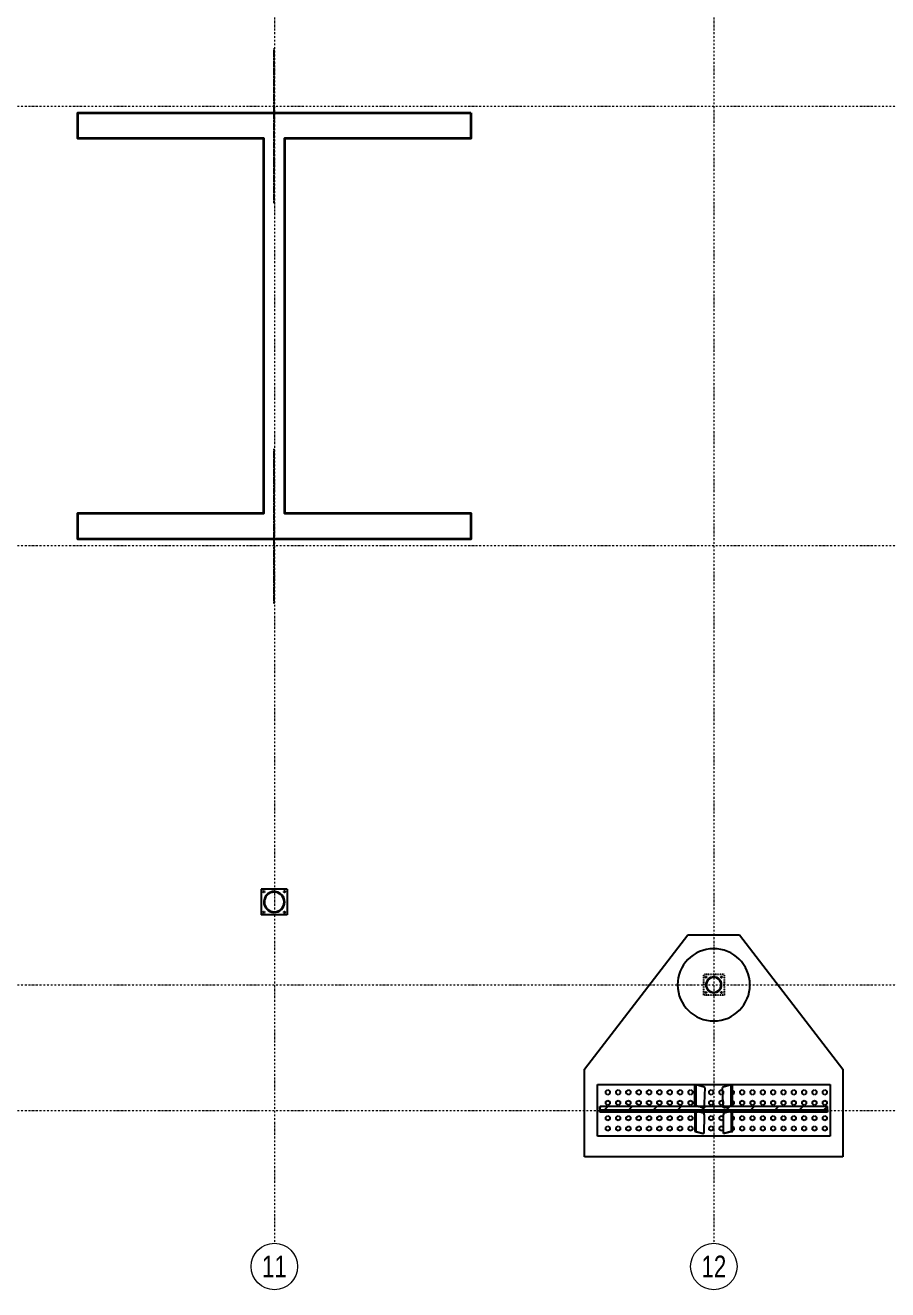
# Model space of a CAD drawing. Header units: millimetres. Extents: x 1541 to 289025, y -12015 to 47026.
# Drawn here: x 33724 to 34933, y -11969 to -10196 of the extents above; entities that cross this region are included whole.
import ezdxf
from ezdxf.enums import TextEntityAlignment as Align

# ---------------------------------------------------------------- set-up
doc = ezdxf.new("R2010")
doc.units = ezdxf.units.MM
doc.header["$LTSCALE"] = 0.1
for name, pattern in [('DASHDOTX2', [50.8, 25.4, -12.7, 0, -12.7]), ('DXK_LINE_DOT2', [3.9198, 1.9599, -1.9599]), ('DXK_LINE_DOT3', [5.9187, 2.979, -0.9799, 0.9799, -0.9799]), ('Grid Line', [3.33375, 1.905, -0.47625, 0.47625, -0.47625])]:
    doc.linetypes.add(name, pattern=pattern)
doc.layers.get('0').update_dxf_attribs({"color": 255})
for name, color, linetype, lineweight in [('E_EJES', 8, 'Continuous', 9), ('E_EJES-1', 8, 'Grid Line', 9), ('E_MUROS-1', 2, 'Continuous', 35)]:
    doc.layers.add(name, color=color, linetype=linetype, lineweight=lineweight)
doc.styles.add('Swis721 LtCn BT_1', font='swisscl.ttf', dxfattribs={"height": 0.42})

msp = doc.modelspace()

# ---------------------------------------------------------------- hatches: boundary and pattern name
at = {"linetype": 'Continuous'}
h = msp.add_hatch(color=96, dxfattribs=at)
h.paths.add_polyline_path([(34087.7, -11425.1), (34087.5, -11422.6), (34086.8, -11420.1), (34085.7, -11417.8), (34084.3, -11415.7), (34082.5, -11413.8), (34080.4, -11412.4), (34078, -11411.3), (34075.6, -11410.6), (34073, -11410.4), (34070.4, -11410.6), (34068, -11411.3), (34065.6, -11412.4), (34063.5, -11413.8), (34061.7, -11415.7), (34060.3, -11417.8), (34059.2, -11420.1), (34058.5, -11422.6), (34058.3, -11425.1), (34058.5, -11427.7), (34059.2, -11430.2), (34060.3, -11432.5), (34061.7, -11434.6), (34063.5, -11436.4), (34065.6, -11437.9), (34068, -11438.9), (34070.4, -11439.6), (34073, -11439.8), (34075.6, -11439.6), (34078, -11438.9), (34080.4, -11437.9), (34082.5, -11436.4), (34084.3, -11434.6), (34085.7, -11432.5), (34086.8, -11430.2), (34087.5, -11427.7)])
h.paths.add_polyline_path([(34086, -11429.9), (34085, -11432), (34083.6, -11434), (34081.9, -11435.7), (34079.9, -11437.1), (34077.7, -11438.1), (34075.4, -11438.8), (34073, -11439), (34070.6, -11438.8), (34068.3, -11438.1), (34066.1, -11437.1), (34064.1, -11435.7), (34062.4, -11434), (34061, -11432), (34060, -11429.9), (34059.4, -11427.5), (34059.2, -11425.1), (34059.4, -11422.7), (34060, -11420.4), (34061, -11418.2), (34062.4, -11416.2), (34064.1, -11414.5), (34066.1, -11413.1), (34068.3, -11412.1), (34070.6, -11411.5), (34073, -11411.3), (34075.4, -11411.5), (34077.7, -11412.1), (34079.9, -11413.1), (34081.9, -11414.5), (34083.6, -11416.2), (34085, -11418.2), (34086, -11420.4), (34086.6, -11422.7), (34086.8, -11425.1), (34086.6, -11427.5)])
h = msp.add_hatch(dxfattribs=at)
h.set_pattern_fill('', scale=7.611392, style=0, pattern_type=0)
h.set_pattern_definition([(45, (34699.998, -11539.187), (-17.088, 17.088), [])])
h.paths.add_polyline_path([(34700.2, -11541.3), (34700, -11539.2), (34699.4, -11537.1), (34698.3, -11535.2), (34697, -11533.5), (34695.3, -11532.2), (34693.4, -11531.1), (34691.3, -11530.5), (34689.2, -11530.3), (34687, -11530.5), (34684.9, -11531.1), (34683, -11532.2), (34681.3, -11533.5), (34680, -11535.2), (34678.9, -11537.1), (34678.3, -11539.2), (34678.1, -11541.3), (34678.3, -11543.5), (34678.9, -11545.6), (34680, -11547.5), (34681.3, -11549.2), (34683, -11550.5), (34684.9, -11551.6), (34687, -11552.2), (34689.2, -11552.4), (34691.3, -11552.2), (34693.4, -11551.6), (34695.3, -11550.5), (34697, -11549.2), (34698.3, -11547.5), (34699.4, -11545.6), (34700, -11543.5)])
h.paths.add_polyline_path([(34698.7, -11545.3), (34697.7, -11547.1), (34696.5, -11548.6), (34694.9, -11549.9), (34693.1, -11550.9), (34691.2, -11551.5), (34689.2, -11551.7), (34687.1, -11551.5), (34685.2, -11550.9), (34683.4, -11549.9), (34681.9, -11548.6), (34680.6, -11547.1), (34679.6, -11545.3), (34679, -11543.4), (34678.8, -11541.3), (34679, -11539.3), (34679.6, -11537.4), (34680.6, -11535.6), (34681.9, -11534), (34683.4, -11532.8), (34685.2, -11531.8), (34687.1, -11531.2), (34689.2, -11531), (34691.2, -11531.2), (34693.1, -11531.8), (34694.9, -11532.8), (34696.5, -11534), (34697.7, -11535.6), (34698.7, -11537.4), (34699.3, -11539.3), (34699.5, -11541.3), (34699.3, -11543.4)])
h = msp.add_hatch(dxfattribs=at)
h.set_pattern_fill('', scale=7.611392, style=0, pattern_type=0)
h.set_pattern_definition([(45, (34848.464, -11712.02), (-17.088, 17.088), [])])
h.paths.add_polyline_path([(34848.6, -11715.9), (34848.5, -11712), (34529.8, -11712), (34529.7, -11715.9), (34529.7, -11716.7), (34848.6, -11716.7)])

# ---------------------------------------------------------------- linework, layer by layer
at = {"color": 7, "linetype": 'DXK_LINE_DOT3'}
for p, q in [((34073, -10444.9), (34073, -10227.5)), ((34073, -11006.7), (34073, -10789.3))]:
    msp.add_line(p, q, dxfattribs=at)
at = {"color": 2, "linetype": 'Continuous'}
for p, q in [((34091.1, -11407), (34054.9, -11407)), ((34054.9, -11407), (34054.9, -11443.2)), ((34091.1, -11407), (34091.1, -11443.2)), ((34091.1, -11443.2), (34054.9, -11443.2)), ((34507.9, -11659.5), (34652.9, -11471.2)), ((34652.9, -11471.2), (34725.4, -11471.2)), ((34725.4, -11471.2), (34870.4, -11659.5)), ((34507.9, -11782.7), (34507.9, -11659.5)), ((34870.4, -11659.5), (34870.4, -11782.7)), ((34526.1, -11753.7), (34526.1, -11681.2)), ((34526.1, -11681.2), (34852.3, -11681.2)), ((34662.9, -11710.8), (34662.9, -11681.6)), ((34662.9, -11681.6), (34664.8, -11681.7)), ((34675.8, -11685), (34664.8, -11681.7)), ((34664.8, -11710.8), (34664.8, -11681.7)), ((34676.8, -11685.3), (34675.8, -11685)), ((34676.8, -11685.3), (34675.8, -11707.8)), ((34702.5, -11685), (34701.5, -11685.3)), ((34702.5, -11707.8), (34701.5, -11685.3)), ((34713.5, -11681.7), (34702.5, -11685)), ((34713.5, -11681.7), (34715.4, -11681.6)), ((34713.5, -11710.8), (34713.5, -11681.7)), ((34715.4, -11710.8), (34715.4, -11681.6)), ((34852.3, -11681.2), (34852.3, -11753.7)), ((34529.7, -11715.9), (34529.7, -11712)), ((34529.7, -11712), (34529.8, -11712)), ((34529.8, -11712), (34529.7, -11715.9)), ((34529.7, -11715.9), (34529.7, -11716.7)), ((34529.7, -11719.8), (34529.7, -11716.7)), ((34529.7, -11716.7), (34848.6, -11716.7)), ((34662.9, -11719.8), (34529.7, -11719.8)), ((34848.5, -11712), (34529.8, -11712)), ((34667.2, -11712), (34662.9, -11710.8)), ((34662.9, -11710.8), (34664.8, -11710.8)), ((34664.8, -11717.9), (34662.9, -11717.8)), ((34662.9, -11717.8), (34662.9, -11746.8)), ((34668.9, -11712), (34664.8, -11710.8)), ((34664.8, -11717.9), (34674.7, -11720.8)), ((34664.8, -11746.9), (34664.8, -11717.9)), ((34706.9, -11719.8), (34671.4, -11719.8)), ((34674.7, -11720.8), (34675.6, -11723.9)), ((34675.6, -11712), (34675.5, -11714)), ((34675.8, -11707.8), (34675.6, -11712)), ((34702.7, -11712), (34702.5, -11707.8)), ((34702.8, -11714), (34702.7, -11712)), ((34702.7, -11723.9), (34703.6, -11720.8)), ((34703.6, -11720.8), (34713.5, -11717.9)), ((34713.5, -11710.8), (34709.4, -11712)), ((34715.4, -11710.8), (34711.2, -11712)), ((34713.5, -11710.8), (34715.4, -11710.8)), ((34715.4, -11717.8), (34713.5, -11717.9)), ((34713.5, -11717.9), (34713.5, -11746.9)), ((34715.4, -11746.8), (34715.4, -11717.8)), ((34848.6, -11719.8), (34715.4, -11719.8)), ((34848.6, -11712), (34848.5, -11712)), ((34848.6, -11715.9), (34848.5, -11712)), ((34848.6, -11715.9), (34848.6, -11712)), ((34848.6, -11716.7), (34848.6, -11715.9)), ((34848.6, -11716.7), (34848.6, -11719.8)), ((34675.6, -11723.9), (34675.5, -11750)), ((34702.8, -11750), (34702.7, -11723.9)), ((34852.3, -11753.7), (34526.1, -11753.7)), ((34662.9, -11746.8), (34673.8, -11750)), ((34662.9, -11746.8), (34664.8, -11746.9)), ((34664.8, -11746.9), (34675.5, -11750)), ((34675.5, -11750), (34673.8, -11750)), ((34713.5, -11746.9), (34702.8, -11750)), ((34704.5, -11750), (34702.8, -11750)), ((34715.4, -11746.8), (34704.5, -11750)), ((34713.5, -11746.9), (34715.4, -11746.8)), ((34870.4, -11782.7), (34507.9, -11782.7))]:
    msp.add_line(p, q, dxfattribs=at)
at = {"color": 7, "linetype": 'Continuous'}
for p, q in [((34057.4, -11410.6), (34057.9, -11409.6)), ((34057.9, -11411.6), (34057.4, -11410.6)), ((34057.9, -11409.6), (34059.1, -11409.6)), ((34059.1, -11411.6), (34057.9, -11411.6)), ((34059.1, -11409.6), (34059.6, -11410.6)), ((34059.6, -11410.6), (34059.1, -11411.6)), ((34086.4, -11410.6), (34086.9, -11409.6)), ((34086.9, -11411.6), (34086.4, -11410.6)), ((34086.9, -11409.6), (34088.1, -11409.6)), ((34088.1, -11411.6), (34086.9, -11411.6)), ((34088.1, -11409.6), (34088.6, -11410.6)), ((34088.6, -11410.6), (34088.1, -11411.6)), ((34057.4, -11439.6), (34057.9, -11438.6)), ((34057.9, -11440.6), (34057.4, -11439.6)), ((34057.9, -11438.6), (34059.1, -11438.6)), ((34059.1, -11440.6), (34057.9, -11440.6)), ((34059.1, -11438.6), (34059.6, -11439.6)), ((34059.6, -11439.6), (34059.1, -11440.6)), ((34086.4, -11439.6), (34086.9, -11438.6)), ((34086.9, -11440.6), (34086.4, -11439.6)), ((34086.9, -11438.6), (34088.1, -11438.6)), ((34088.1, -11440.6), (34086.9, -11440.6)), ((34088.1, -11438.6), (34088.6, -11439.6)), ((34088.6, -11439.6), (34088.1, -11440.6)), ((34677.2, -11530.5), (34677.7, -11529.5)), ((34677.7, -11531.4), (34677.2, -11530.5)), ((34677.7, -11529.5), (34678.8, -11529.5)), ((34678.8, -11531.4), (34677.7, -11531.4)), ((34678.8, -11529.5), (34679.4, -11530.5)), ((34679.4, -11530.5), (34678.8, -11531.4)), ((34698.9, -11530.5), (34699.5, -11529.5)), ((34699.5, -11531.4), (34698.9, -11530.5)), ((34699.5, -11529.5), (34700.6, -11529.5)), ((34700.6, -11531.4), (34699.5, -11531.4)), ((34700.6, -11529.5), (34701.2, -11530.5)), ((34701.2, -11530.5), (34700.6, -11531.4)), ((34677.2, -11552.2), (34677.7, -11551.2)), ((34677.7, -11553.2), (34677.2, -11552.2)), ((34677.7, -11551.2), (34678.8, -11551.2)), ((34678.8, -11553.2), (34677.7, -11553.2)), ((34678.8, -11551.2), (34679.4, -11552.2)), ((34679.4, -11552.2), (34678.8, -11553.2)), ((34698.9, -11552.2), (34699.5, -11551.2)), ((34699.5, -11553.2), (34698.9, -11552.2)), ((34699.5, -11551.2), (34700.6, -11551.2)), ((34700.6, -11553.2), (34699.5, -11553.2)), ((34700.6, -11551.2), (34701.2, -11552.2)), ((34701.2, -11552.2), (34700.6, -11553.2)), ((34537.7, -11690.4), (34540.6, -11688.8)), ((34537.7, -11693.8), (34537.7, -11690.4)), ((34540.6, -11695.5), (34537.7, -11693.8)), ((34537.7, -11704.9), (34540.6, -11703.3)), ((34540.6, -11688.8), (34543.5, -11690.4)), ((34543.5, -11693.8), (34540.6, -11695.5)), ((34540.6, -11703.3), (34543.5, -11704.9)), ((34543.5, -11690.4), (34543.5, -11693.8)), ((34552.2, -11690.4), (34555.1, -11688.8)), ((34552.2, -11693.8), (34552.2, -11690.4)), ((34555.1, -11695.5), (34552.2, -11693.8)), ((34552.2, -11704.9), (34555.1, -11703.3)), ((34555.1, -11688.8), (34558, -11690.4)), ((34558, -11693.8), (34555.1, -11695.5)), ((34555.1, -11703.3), (34558, -11704.9)), ((34558, -11690.4), (34558, -11693.8)), ((34566.6, -11690.4), (34569.5, -11688.8)), ((34566.6, -11693.8), (34566.6, -11690.4)), ((34569.5, -11695.5), (34566.6, -11693.8)), ((34566.6, -11704.9), (34569.5, -11703.3)), ((34569.5, -11688.8), (34572.4, -11690.4)), ((34572.4, -11693.8), (34569.5, -11695.5)), ((34569.5, -11703.3), (34572.4, -11704.9)), ((34572.4, -11690.4), (34572.4, -11693.8)), ((34581.1, -11690.4), (34584, -11688.8)), ((34581.1, -11693.8), (34581.1, -11690.4)), ((34584, -11695.5), (34581.1, -11693.8)), ((34581.1, -11704.9), (34584, -11703.3)), ((34584, -11688.8), (34586.9, -11690.4)), ((34586.9, -11693.8), (34584, -11695.5)), ((34584, -11703.3), (34586.9, -11704.9)), ((34586.9, -11690.4), (34586.9, -11693.8)), ((34595.6, -11690.4), (34598.5, -11688.8)), ((34595.6, -11693.8), (34595.6, -11690.4)), ((34598.5, -11695.5), (34595.6, -11693.8)), ((34595.6, -11704.9), (34598.5, -11703.3)), ((34598.5, -11688.8), (34601.4, -11690.4)), ((34601.4, -11693.8), (34598.5, -11695.5)), ((34598.5, -11703.3), (34601.4, -11704.9)), ((34601.4, -11690.4), (34601.4, -11693.8)), ((34610.1, -11690.4), (34613, -11688.8)), ((34610.1, -11693.8), (34610.1, -11690.4)), ((34613, -11695.5), (34610.1, -11693.8)), ((34610.1, -11704.9), (34613, -11703.3)), ((34613, -11688.8), (34615.9, -11690.4)), ((34615.9, -11693.8), (34613, -11695.5)), ((34613, -11703.3), (34615.9, -11704.9)), ((34615.9, -11690.4), (34615.9, -11693.8)), ((34624.6, -11690.4), (34627.5, -11688.8)), ((34624.6, -11693.8), (34624.6, -11690.4)), ((34627.5, -11695.5), (34624.6, -11693.8)), ((34624.6, -11704.9), (34627.5, -11703.3)), ((34627.5, -11688.8), (34630.4, -11690.4)), ((34630.4, -11693.8), (34627.5, -11695.5)), ((34627.5, -11703.3), (34630.4, -11704.9)), ((34630.4, -11690.4), (34630.4, -11693.8)), ((34639.1, -11690.4), (34642, -11688.8)), ((34639.1, -11693.8), (34639.1, -11690.4)), ((34642, -11695.5), (34639.1, -11693.8)), ((34639.1, -11704.9), (34642, -11703.3)), ((34642, -11688.8), (34644.9, -11690.4)), ((34644.9, -11693.8), (34642, -11695.5)), ((34642, -11703.3), (34644.9, -11704.9)), ((34644.9, -11690.4), (34644.9, -11693.8)), ((34653.6, -11690.4), (34656.5, -11688.8)), ((34653.6, -11693.8), (34653.6, -11690.4)), ((34656.5, -11695.5), (34653.6, -11693.8)), ((34653.6, -11704.9), (34656.5, -11703.3)), ((34656.5, -11688.8), (34659.4, -11690.4)), ((34659.4, -11693.8), (34656.5, -11695.5)), ((34656.5, -11703.3), (34659.4, -11704.9)), ((34659.4, -11690.4), (34659.4, -11693.8)), ((34682.6, -11690.4), (34685.5, -11688.8)), ((34682.6, -11693.8), (34682.6, -11690.4)), ((34685.5, -11695.5), (34682.6, -11693.8)), ((34682.6, -11704.9), (34685.5, -11703.3)), ((34685.5, -11688.8), (34688.4, -11690.4)), ((34688.4, -11693.8), (34685.5, -11695.5)), ((34685.5, -11703.3), (34688.4, -11704.9)), ((34688.4, -11690.4), (34688.4, -11693.8)), ((34697.1, -11690.4), (34700, -11688.8)), ((34697.1, -11693.8), (34697.1, -11690.4)), ((34700, -11695.5), (34697.1, -11693.8)), ((34697.1, -11704.9), (34700, -11703.3)), ((34702.9, -11690.4), (34700, -11688.8)), ((34702.9, -11693.8), (34700, -11695.5)), ((34702.9, -11704.9), (34700, -11703.3)), ((34702.9, -11693.8), (34702.9, -11690.4)), ((34715.4, -11689.3), (34717.4, -11690.4)), ((34717.4, -11693.8), (34715.4, -11695)), ((34715.4, -11703.8), (34717.4, -11704.9)), ((34717.4, -11690.4), (34717.4, -11693.8)), ((34726.1, -11690.4), (34729, -11688.8)), ((34726.1, -11693.8), (34726.1, -11690.4)), ((34729, -11695.5), (34726.1, -11693.8)), ((34726.1, -11704.9), (34729, -11703.3)), ((34729, -11688.8), (34731.9, -11690.4)), ((34731.9, -11693.8), (34729, -11695.5)), ((34729, -11703.3), (34731.9, -11704.9)), ((34731.9, -11690.4), (34731.9, -11693.8)), ((34740.6, -11690.4), (34743.5, -11688.8)), ((34740.6, -11693.8), (34740.6, -11690.4)), ((34743.5, -11695.5), (34740.6, -11693.8)), ((34740.6, -11704.9), (34743.5, -11703.3)), ((34743.5, -11688.8), (34746.4, -11690.4)), ((34746.4, -11693.8), (34743.5, -11695.5)), ((34743.5, -11703.3), (34746.4, -11704.9)), ((34746.4, -11690.4), (34746.4, -11693.8)), ((34755.1, -11690.4), (34758, -11688.8)), ((34755.1, -11693.8), (34755.1, -11690.4)), ((34758, -11695.5), (34755.1, -11693.8)), ((34755.1, -11704.9), (34758, -11703.3)), ((34758, -11688.8), (34760.9, -11690.4)), ((34760.9, -11693.8), (34758, -11695.5)), ((34758, -11703.3), (34760.9, -11704.9)), ((34760.9, -11690.4), (34760.9, -11693.8)), ((34769.6, -11690.4), (34772.5, -11688.8)), ((34769.6, -11693.8), (34769.6, -11690.4)), ((34772.5, -11695.5), (34769.6, -11693.8)), ((34769.6, -11704.9), (34772.5, -11703.3)), ((34772.5, -11688.8), (34775.4, -11690.4)), ((34775.4, -11693.8), (34772.5, -11695.5)), ((34772.5, -11703.3), (34775.4, -11704.9)), ((34775.4, -11690.4), (34775.4, -11693.8)), ((34784.1, -11690.4), (34787, -11688.8)), ((34784.1, -11693.8), (34784.1, -11690.4)), ((34787, -11695.5), (34784.1, -11693.8)), ((34784.1, -11704.9), (34787, -11703.3)), ((34787, -11688.8), (34789.9, -11690.4)), ((34789.9, -11693.8), (34787, -11695.5)), ((34787, -11703.3), (34789.9, -11704.9)), ((34789.9, -11690.4), (34789.9, -11693.8)), ((34798.6, -11690.4), (34801.5, -11688.8)), ((34798.6, -11693.8), (34798.6, -11690.4)), ((34801.5, -11695.5), (34798.6, -11693.8)), ((34798.6, -11704.9), (34801.5, -11703.3)), ((34801.5, -11688.8), (34804.4, -11690.4)), ((34804.4, -11693.8), (34801.5, -11695.5)), ((34801.5, -11703.3), (34804.4, -11704.9)), ((34804.4, -11690.4), (34804.4, -11693.8)), ((34813.1, -11690.4), (34816, -11688.8)), ((34813.1, -11693.8), (34813.1, -11690.4)), ((34816, -11695.5), (34813.1, -11693.8)), ((34813.1, -11704.9), (34816, -11703.3)), ((34816, -11688.8), (34818.9, -11690.4)), ((34818.9, -11693.8), (34816, -11695.5)), ((34816, -11703.3), (34818.9, -11704.9)), ((34818.9, -11690.4), (34818.9, -11693.8)), ((34827.6, -11690.4), (34830.5, -11688.8)), ((34827.6, -11693.8), (34827.6, -11690.4)), ((34830.5, -11695.5), (34827.6, -11693.8)), ((34827.6, -11704.9), (34830.5, -11703.3)), ((34830.5, -11688.8), (34833.4, -11690.4)), ((34833.4, -11693.8), (34830.5, -11695.5)), ((34830.5, -11703.3), (34833.4, -11704.9)), ((34833.4, -11690.4), (34833.4, -11693.8)), ((34842.1, -11690.4), (34845, -11688.8)), ((34842.1, -11693.8), (34842.1, -11690.4)), ((34845, -11695.5), (34842.1, -11693.8)), ((34842.1, -11704.9), (34845, -11703.3)), ((34845, -11688.8), (34847.9, -11690.4)), ((34847.9, -11693.8), (34845, -11695.5)), ((34845, -11703.3), (34847.9, -11704.9)), ((34847.9, -11690.4), (34847.9, -11693.8)), ((34537.7, -11708.3), (34537.7, -11704.9)), ((34540.6, -11710), (34537.7, -11708.3)), ((34543.5, -11708.3), (34540.6, -11710)), ((34543.5, -11704.9), (34543.5, -11708.3)), ((34552.2, -11708.3), (34552.2, -11704.9)), ((34555.1, -11710), (34552.2, -11708.3)), ((34558, -11708.3), (34555.1, -11710)), ((34558, -11704.9), (34558, -11708.3)), ((34566.6, -11708.3), (34566.6, -11704.9)), ((34569.5, -11710), (34566.6, -11708.3)), ((34572.4, -11708.3), (34569.5, -11710)), ((34572.4, -11704.9), (34572.4, -11708.3)), ((34581.1, -11708.3), (34581.1, -11704.9)), ((34584, -11710), (34581.1, -11708.3)), ((34586.9, -11708.3), (34584, -11710)), ((34586.9, -11704.9), (34586.9, -11708.3)), ((34595.6, -11708.3), (34595.6, -11704.9)), ((34598.5, -11710), (34595.6, -11708.3)), ((34601.4, -11708.3), (34598.5, -11710)), ((34601.4, -11704.9), (34601.4, -11708.3)), ((34610.1, -11708.3), (34610.1, -11704.9)), ((34613, -11710), (34610.1, -11708.3)), ((34615.9, -11708.3), (34613, -11710)), ((34615.9, -11704.9), (34615.9, -11708.3)), ((34624.6, -11708.3), (34624.6, -11704.9)), ((34627.5, -11710), (34624.6, -11708.3)), ((34630.4, -11708.3), (34627.5, -11710)), ((34630.4, -11704.9), (34630.4, -11708.3)), ((34639.1, -11708.3), (34639.1, -11704.9)), ((34642, -11710), (34639.1, -11708.3)), ((34644.9, -11708.3), (34642, -11710)), ((34644.9, -11704.9), (34644.9, -11708.3)), ((34653.6, -11708.3), (34653.6, -11704.9)), ((34656.5, -11710), (34653.6, -11708.3)), ((34659.4, -11708.3), (34656.5, -11710)), ((34659.4, -11704.9), (34659.4, -11708.3)), ((34682.6, -11708.3), (34682.6, -11704.9)), ((34685.5, -11710), (34682.6, -11708.3)), ((34688.4, -11708.3), (34685.5, -11710)), ((34688.4, -11704.9), (34688.4, -11708.3)), ((34697.1, -11708.3), (34697.1, -11704.9)), ((34700, -11710), (34697.1, -11708.3)), ((34702.9, -11708.3), (34700, -11710)), ((34702.9, -11708.3), (34702.9, -11704.9)), ((34717.4, -11708.3), (34715.4, -11709.5)), ((34717.4, -11704.9), (34717.4, -11708.3)), ((34726.1, -11708.3), (34726.1, -11704.9)), ((34729, -11710), (34726.1, -11708.3)), ((34731.9, -11708.3), (34729, -11710)), ((34731.9, -11704.9), (34731.9, -11708.3)), ((34740.6, -11708.3), (34740.6, -11704.9)), ((34743.5, -11710), (34740.6, -11708.3)), ((34746.4, -11708.3), (34743.5, -11710)), ((34746.4, -11704.9), (34746.4, -11708.3)), ((34755.1, -11708.3), (34755.1, -11704.9)), ((34758, -11710), (34755.1, -11708.3)), ((34760.9, -11708.3), (34758, -11710)), ((34760.9, -11704.9), (34760.9, -11708.3)), ((34769.6, -11708.3), (34769.6, -11704.9)), ((34772.5, -11710), (34769.6, -11708.3)), ((34775.4, -11708.3), (34772.5, -11710)), ((34775.4, -11704.9), (34775.4, -11708.3)), ((34784.1, -11708.3), (34784.1, -11704.9)), ((34787, -11710), (34784.1, -11708.3)), ((34789.9, -11708.3), (34787, -11710)), ((34789.9, -11704.9), (34789.9, -11708.3)), ((34798.6, -11708.3), (34798.6, -11704.9)), ((34801.5, -11710), (34798.6, -11708.3)), ((34804.4, -11708.3), (34801.5, -11710)), ((34804.4, -11704.9), (34804.4, -11708.3)), ((34813.1, -11708.3), (34813.1, -11704.9)), ((34816, -11710), (34813.1, -11708.3)), ((34818.9, -11708.3), (34816, -11710)), ((34818.9, -11704.9), (34818.9, -11708.3)), ((34827.6, -11708.3), (34827.6, -11704.9)), ((34830.5, -11710), (34827.6, -11708.3)), ((34833.4, -11708.3), (34830.5, -11710)), ((34833.4, -11704.9), (34833.4, -11708.3)), ((34842.1, -11708.3), (34842.1, -11704.9)), ((34845, -11710), (34842.1, -11708.3)), ((34847.9, -11708.3), (34845, -11710)), ((34847.9, -11704.9), (34847.9, -11708.3)), ((34537.7, -11726.7), (34540.6, -11725)), ((34537.7, -11730), (34537.7, -11726.7)), ((34540.6, -11731.7), (34537.7, -11730)), ((34537.7, -11741.2), (34540.6, -11739.5)), ((34540.6, -11725), (34543.5, -11726.7)), ((34543.5, -11730), (34540.6, -11731.7)), ((34540.6, -11739.5), (34543.5, -11741.2)), ((34543.5, -11726.7), (34543.5, -11730)), ((34552.2, -11726.7), (34555.1, -11725)), ((34552.2, -11730), (34552.2, -11726.7)), ((34555.1, -11731.7), (34552.2, -11730)), ((34552.2, -11741.2), (34555.1, -11739.5)), ((34555.1, -11725), (34558, -11726.7)), ((34558, -11730), (34555.1, -11731.7)), ((34555.1, -11739.5), (34558, -11741.2)), ((34558, -11726.7), (34558, -11730)), ((34566.6, -11726.7), (34569.5, -11725)), ((34566.6, -11730), (34566.6, -11726.7)), ((34569.5, -11731.7), (34566.6, -11730)), ((34566.6, -11741.2), (34569.5, -11739.5)), ((34569.5, -11725), (34572.4, -11726.7)), ((34572.4, -11730), (34569.5, -11731.7)), ((34569.5, -11739.5), (34572.4, -11741.2)), ((34572.4, -11726.7), (34572.4, -11730)), ((34581.1, -11726.7), (34584, -11725)), ((34581.1, -11730), (34581.1, -11726.7)), ((34584, -11731.7), (34581.1, -11730)), ((34581.1, -11741.2), (34584, -11739.5)), ((34584, -11725), (34586.9, -11726.7)), ((34586.9, -11730), (34584, -11731.7)), ((34584, -11739.5), (34586.9, -11741.2)), ((34586.9, -11726.7), (34586.9, -11730)), ((34595.6, -11726.7), (34598.5, -11725)), ((34595.6, -11730), (34595.6, -11726.7)), ((34598.5, -11731.7), (34595.6, -11730)), ((34595.6, -11741.2), (34598.5, -11739.5)), ((34598.5, -11725), (34601.4, -11726.7)), ((34601.4, -11730), (34598.5, -11731.7)), ((34598.5, -11739.5), (34601.4, -11741.2)), ((34601.4, -11726.7), (34601.4, -11730)), ((34610.1, -11726.7), (34613, -11725)), ((34610.1, -11730), (34610.1, -11726.7)), ((34613, -11731.7), (34610.1, -11730)), ((34610.1, -11741.2), (34613, -11739.5)), ((34613, -11725), (34615.9, -11726.7)), ((34615.9, -11730), (34613, -11731.7)), ((34613, -11739.5), (34615.9, -11741.2)), ((34615.9, -11726.7), (34615.9, -11730)), ((34624.6, -11726.7), (34627.5, -11725)), ((34624.6, -11730), (34624.6, -11726.7)), ((34627.5, -11731.7), (34624.6, -11730)), ((34624.6, -11741.2), (34627.5, -11739.5)), ((34627.5, -11725), (34630.4, -11726.7)), ((34630.4, -11730), (34627.5, -11731.7)), ((34627.5, -11739.5), (34630.4, -11741.2)), ((34630.4, -11726.7), (34630.4, -11730)), ((34639.1, -11726.7), (34642, -11725)), ((34639.1, -11730), (34639.1, -11726.7)), ((34642, -11731.7), (34639.1, -11730)), ((34639.1, -11741.2), (34642, -11739.5)), ((34642, -11725), (34644.9, -11726.7)), ((34644.9, -11730), (34642, -11731.7)), ((34642, -11739.5), (34644.9, -11741.2)), ((34644.9, -11726.7), (34644.9, -11730)), ((34653.6, -11726.7), (34656.5, -11725)), ((34653.6, -11730), (34653.6, -11726.7)), ((34656.5, -11731.7), (34653.6, -11730)), ((34653.6, -11741.2), (34656.5, -11739.5)), ((34656.5, -11725), (34659.4, -11726.7)), ((34659.4, -11730), (34656.5, -11731.7)), ((34656.5, -11739.5), (34659.4, -11741.2)), ((34659.4, -11726.7), (34659.4, -11730)), ((34682.6, -11726.7), (34685.5, -11725)), ((34682.6, -11730), (34682.6, -11726.7)), ((34685.5, -11731.7), (34682.6, -11730)), ((34682.6, -11741.2), (34685.5, -11739.5)), ((34685.5, -11725), (34688.4, -11726.7)), ((34688.4, -11730), (34685.5, -11731.7)), ((34685.5, -11739.5), (34688.4, -11741.2)), ((34688.4, -11726.7), (34688.4, -11730)), ((34697.1, -11726.7), (34700, -11725)), ((34697.1, -11730), (34697.1, -11726.7)), ((34700, -11731.7), (34697.1, -11730)), ((34697.1, -11741.2), (34700, -11739.5)), ((34702.9, -11726.7), (34700, -11725)), ((34702.9, -11730), (34700, -11731.7)), ((34702.9, -11741.2), (34700, -11739.5)), ((34702.9, -11730), (34702.9, -11726.7)), ((34715.4, -11725.5), (34717.4, -11726.7)), ((34717.4, -11730), (34715.4, -11731.2)), ((34717.4, -11726.7), (34717.4, -11730)), ((34726.1, -11726.7), (34729, -11725)), ((34726.1, -11730), (34726.1, -11726.7)), ((34729, -11731.7), (34726.1, -11730)), ((34726.1, -11741.2), (34729, -11739.5)), ((34729, -11725), (34731.9, -11726.7)), ((34731.9, -11730), (34729, -11731.7)), ((34729, -11739.5), (34731.9, -11741.2)), ((34731.9, -11726.7), (34731.9, -11730)), ((34740.6, -11726.7), (34743.5, -11725)), ((34740.6, -11730), (34740.6, -11726.7)), ((34743.5, -11731.7), (34740.6, -11730)), ((34740.6, -11741.2), (34743.5, -11739.5)), ((34743.5, -11725), (34746.4, -11726.7)), ((34746.4, -11730), (34743.5, -11731.7)), ((34743.5, -11739.5), (34746.4, -11741.2)), ((34746.4, -11726.7), (34746.4, -11730)), ((34755.1, -11726.7), (34758, -11725)), ((34755.1, -11730), (34755.1, -11726.7)), ((34758, -11731.7), (34755.1, -11730)), ((34755.1, -11741.2), (34758, -11739.5)), ((34758, -11725), (34760.9, -11726.7)), ((34760.9, -11730), (34758, -11731.7)), ((34758, -11739.5), (34760.9, -11741.2)), ((34760.9, -11726.7), (34760.9, -11730)), ((34769.6, -11726.7), (34772.5, -11725)), ((34769.6, -11730), (34769.6, -11726.7)), ((34772.5, -11731.7), (34769.6, -11730)), ((34769.6, -11741.2), (34772.5, -11739.5)), ((34772.5, -11725), (34775.4, -11726.7)), ((34775.4, -11730), (34772.5, -11731.7)), ((34772.5, -11739.5), (34775.4, -11741.2)), ((34775.4, -11726.7), (34775.4, -11730)), ((34784.1, -11726.7), (34787, -11725)), ((34784.1, -11730), (34784.1, -11726.7)), ((34787, -11731.7), (34784.1, -11730)), ((34784.1, -11741.2), (34787, -11739.5)), ((34787, -11725), (34789.9, -11726.7)), ((34789.9, -11730), (34787, -11731.7)), ((34787, -11739.5), (34789.9, -11741.2)), ((34789.9, -11726.7), (34789.9, -11730)), ((34798.6, -11726.7), (34801.5, -11725)), ((34798.6, -11730), (34798.6, -11726.7)), ((34801.5, -11731.7), (34798.6, -11730)), ((34798.6, -11741.2), (34801.5, -11739.5)), ((34801.5, -11725), (34804.4, -11726.7)), ((34804.4, -11730), (34801.5, -11731.7)), ((34801.5, -11739.5), (34804.4, -11741.2)), ((34804.4, -11726.7), (34804.4, -11730)), ((34813.1, -11726.7), (34816, -11725)), ((34813.1, -11730), (34813.1, -11726.7)), ((34816, -11731.7), (34813.1, -11730)), ((34813.1, -11741.2), (34816, -11739.5)), ((34816, -11725), (34818.9, -11726.7)), ((34818.9, -11730), (34816, -11731.7)), ((34816, -11739.5), (34818.9, -11741.2)), ((34818.9, -11726.7), (34818.9, -11730)), ((34827.6, -11726.7), (34830.5, -11725)), ((34827.6, -11730), (34827.6, -11726.7)), ((34830.5, -11731.7), (34827.6, -11730)), ((34827.6, -11741.2), (34830.5, -11739.5)), ((34830.5, -11725), (34833.4, -11726.7)), ((34833.4, -11730), (34830.5, -11731.7)), ((34830.5, -11739.5), (34833.4, -11741.2)), ((34833.4, -11726.7), (34833.4, -11730)), ((34842.1, -11726.7), (34845, -11725)), ((34842.1, -11730), (34842.1, -11726.7)), ((34845, -11731.7), (34842.1, -11730)), ((34842.1, -11741.2), (34845, -11739.5)), ((34845, -11725), (34847.9, -11726.7)), ((34847.9, -11730), (34845, -11731.7)), ((34845, -11739.5), (34847.9, -11741.2)), ((34847.9, -11726.7), (34847.9, -11730)), ((34537.7, -11744.5), (34537.7, -11741.2)), ((34540.6, -11746.2), (34537.7, -11744.5)), ((34543.5, -11744.5), (34540.6, -11746.2)), ((34543.5, -11741.2), (34543.5, -11744.5)), ((34552.2, -11744.5), (34552.2, -11741.2)), ((34555.1, -11746.2), (34552.2, -11744.5)), ((34558, -11744.5), (34555.1, -11746.2)), ((34558, -11741.2), (34558, -11744.5)), ((34566.6, -11744.5), (34566.6, -11741.2)), ((34569.5, -11746.2), (34566.6, -11744.5)), ((34572.4, -11744.5), (34569.5, -11746.2)), ((34572.4, -11741.2), (34572.4, -11744.5)), ((34581.1, -11744.5), (34581.1, -11741.2)), ((34584, -11746.2), (34581.1, -11744.5)), ((34586.9, -11744.5), (34584, -11746.2)), ((34586.9, -11741.2), (34586.9, -11744.5)), ((34595.6, -11744.5), (34595.6, -11741.2)), ((34598.5, -11746.2), (34595.6, -11744.5)), ((34601.4, -11744.5), (34598.5, -11746.2)), ((34601.4, -11741.2), (34601.4, -11744.5)), ((34610.1, -11744.5), (34610.1, -11741.2)), ((34613, -11746.2), (34610.1, -11744.5)), ((34615.9, -11744.5), (34613, -11746.2)), ((34615.9, -11741.2), (34615.9, -11744.5)), ((34624.6, -11744.5), (34624.6, -11741.2)), ((34627.5, -11746.2), (34624.6, -11744.5)), ((34630.4, -11744.5), (34627.5, -11746.2)), ((34630.4, -11741.2), (34630.4, -11744.5)), ((34639.1, -11744.5), (34639.1, -11741.2)), ((34642, -11746.2), (34639.1, -11744.5)), ((34644.9, -11744.5), (34642, -11746.2)), ((34644.9, -11741.2), (34644.9, -11744.5)), ((34653.6, -11744.5), (34653.6, -11741.2)), ((34656.5, -11746.2), (34653.6, -11744.5)), ((34659.4, -11744.5), (34656.5, -11746.2)), ((34659.4, -11741.2), (34659.4, -11744.5)), ((34682.6, -11744.5), (34682.6, -11741.2)), ((34685.5, -11746.2), (34682.6, -11744.5)), ((34688.4, -11744.5), (34685.5, -11746.2)), ((34688.4, -11741.2), (34688.4, -11744.5)), ((34697.1, -11744.5), (34697.1, -11741.2)), ((34700, -11746.2), (34697.1, -11744.5)), ((34702.9, -11744.5), (34700, -11746.2)), ((34702.9, -11744.5), (34702.9, -11741.2)), ((34715.4, -11740), (34717.4, -11741.2)), ((34717.4, -11744.5), (34715.4, -11745.7)), ((34717.4, -11741.2), (34717.4, -11744.5)), ((34726.1, -11744.5), (34726.1, -11741.2)), ((34729, -11746.2), (34726.1, -11744.5)), ((34731.9, -11744.5), (34729, -11746.2)), ((34731.9, -11741.2), (34731.9, -11744.5)), ((34740.6, -11744.5), (34740.6, -11741.2)), ((34743.5, -11746.2), (34740.6, -11744.5)), ((34746.4, -11744.5), (34743.5, -11746.2)), ((34746.4, -11741.2), (34746.4, -11744.5)), ((34755.1, -11744.5), (34755.1, -11741.2)), ((34758, -11746.2), (34755.1, -11744.5)), ((34760.9, -11744.5), (34758, -11746.2)), ((34760.9, -11741.2), (34760.9, -11744.5)), ((34769.6, -11744.5), (34769.6, -11741.2)), ((34772.5, -11746.2), (34769.6, -11744.5)), ((34775.4, -11744.5), (34772.5, -11746.2)), ((34775.4, -11741.2), (34775.4, -11744.5)), ((34784.1, -11744.5), (34784.1, -11741.2)), ((34787, -11746.2), (34784.1, -11744.5)), ((34789.9, -11744.5), (34787, -11746.2)), ((34789.9, -11741.2), (34789.9, -11744.5)), ((34798.6, -11744.5), (34798.6, -11741.2)), ((34801.5, -11746.2), (34798.6, -11744.5)), ((34804.4, -11744.5), (34801.5, -11746.2)), ((34804.4, -11741.2), (34804.4, -11744.5)), ((34813.1, -11744.5), (34813.1, -11741.2)), ((34816, -11746.2), (34813.1, -11744.5)), ((34818.9, -11744.5), (34816, -11746.2)), ((34818.9, -11741.2), (34818.9, -11744.5)), ((34827.6, -11744.5), (34827.6, -11741.2)), ((34830.5, -11746.2), (34827.6, -11744.5)), ((34833.4, -11744.5), (34830.5, -11746.2)), ((34833.4, -11741.2), (34833.4, -11744.5)), ((34842.1, -11744.5), (34842.1, -11741.2)), ((34845, -11746.2), (34842.1, -11744.5)), ((34847.9, -11744.5), (34845, -11746.2)), ((34847.9, -11741.2), (34847.9, -11744.5))]:
    msp.add_line(p, q, dxfattribs=at)
at = {"color": 7, "linetype": 'DXK_LINE_DOT2'}
for p, q in [((34703.7, -11526.8), (34674.7, -11526.8)), ((34674.7, -11526.8), (34674.7, -11555.8)), ((34703.7, -11526.8), (34703.7, -11555.8)), ((34703.7, -11555.8), (34674.7, -11555.8)), ((34671.4, -11719.8), (34662.9, -11719.8)), ((34673.8, -11714), (34667.2, -11712)), ((34675.5, -11714), (34668.9, -11712)), ((34675.5, -11714), (34673.8, -11714)), ((34709.4, -11712), (34702.8, -11714)), ((34702.8, -11714), (34704.5, -11714)), ((34711.2, -11712), (34704.5, -11714)), ((34715.4, -11719.8), (34706.9, -11719.8))]:
    msp.add_line(p, q, dxfattribs=at)
at = {"color": 2, "linetype": 'Continuous'}
for centre, radius, start, end in [((34073, -11425.1), 14.7, 10, 190), ((34073, -11425.1), 13.8, 350, 170), ((34073, -11425.1), 14.7, 190, 10), ((34073, -11425.1), 13.8, 170, 350), ((34689.2, -11541.3), 50.7, 6, 186), ((34689.2, -11541.3), 50.7, 186, 6), ((34689.2, -11541.3), 11.1, 11.25, 191.25), ((34689.2, -11541.3), 11.1, 191.25, 11.25), ((34689.2, -11541.3), 10.3, 168.75, 348.75), ((34689.2, -11541.3), 10.3, 348.75, 168.75)]:
    msp.add_arc(centre, radius, start, end, dxfattribs=at)
at = {"layer": 'E_EJES'}
for centre in [(34073.2, -11936.3), (34689.4, -11936.3)]:
    msp.add_circle(centre, 32.6, dxfattribs=at)
at = {"layer": 'E_EJES-1', "linetype": 'DASHDOTX2'}
for p, q in [((34073.2, -9278.2), (34073.2, -11903.7)), ((34689.4, -9278.2), (34689.4, -11903.7)), ((30387.5, -10309), (37610.4, -10309)), ((30387.5, -10925.2), (37610.4, -10925.2)), ((30387.5, -11541.3), (37610.4, -11541.3)), ((30387.5, -11717.5), (37610.4, -11717.5))]:
    msp.add_line(p, q, dxfattribs=at)
at = {"layer": 'E_MUROS-1'}
msp.add_lwpolyline([(34348.5, -10318.1), (34348.5, -10354.3), (34087.5, -10354.3), (34087.5, -10879.9), (34348.5, -10879.9), (34348.5, -10916.1), (33797.6, -10916.1), (33797.6, -10879.9), (34058.5, -10879.9), (34058.5, -10354.3), (33797.6, -10354.3), (33797.6, -10318.1)], close=True, dxfattribs=at)

# ---------------------------------------------------------------- texts
at = {"layer": 'E_EJES', "style": 'Swis721 LtCn BT_1'}
for s, p in [('11', (34073.2, -11936.3)), ('12', (34689.4, -11936.3))]:
    msp.add_text(s, height=30.45, dxfattribs=at).set_placement(p, align=Align.MIDDLE_CENTER)

doc.saveas('drawing.dxf')
